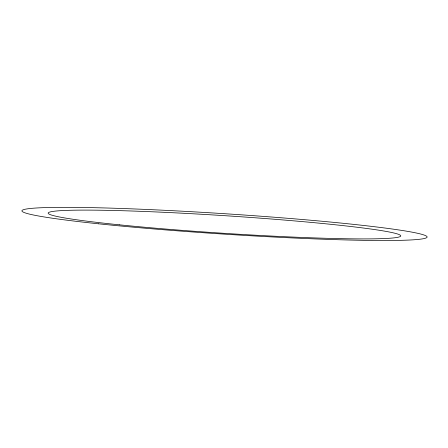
<?xml version="1.0" encoding="UTF-8"?>
<svg xmlns="http://www.w3.org/2000/svg" width="448" height="448" viewBox="0 0 448 448"><rect width="100%" height="100%" fill="white"/><g stroke="black" fill="none" stroke-linecap="round" stroke-linejoin="round"><path stroke-width="0.67" d="M98.672 223.821A203.028 10.203 3.7 0 0 424.939 238.347A203.028 10.203 3.7 0 0 149.912 209.608A203.028 10.203 3.7 0 0 98.672 223.821M119.241 224.812A176.646 8.82 3.7 0 0 399.566 236.824A176.646 8.82 3.7 0 0 154.605 211.887A176.646 8.82 3.7 0 0 119.241 224.812"/></g></svg>
